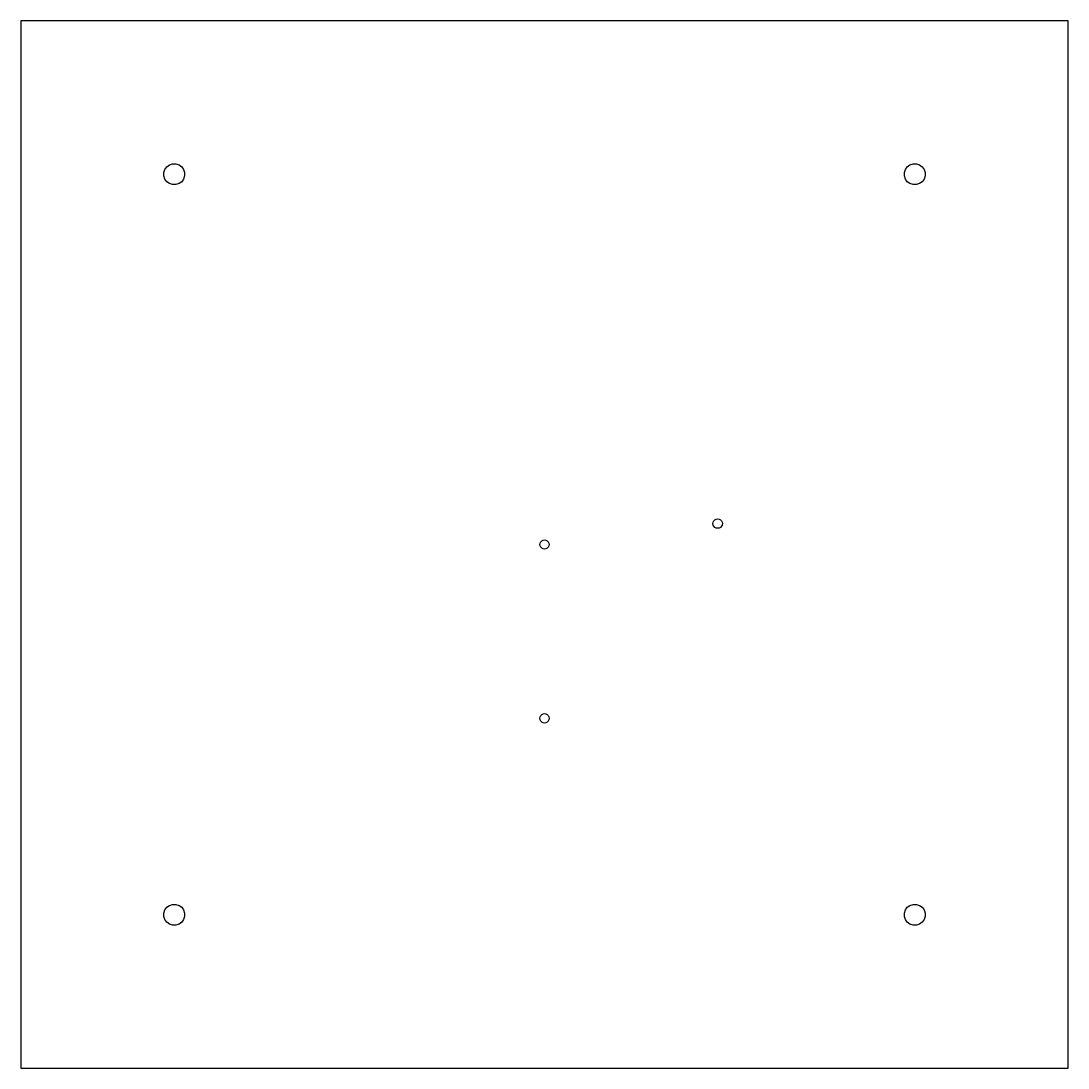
# Model space of a CAD drawing. Header units: metres. Extents: x -209 to 51, y -75 to 75.
# Drawn here: x -208.6 to -58.6, y -75 to 75 of the extents above; entities that cross this region are included whole.
import ezdxf

# ---------------------------------------------------------------- set-up
doc = ezdxf.new("R2010")
doc.units = ezdxf.units.M

msp = doc.modelspace()

# ---------------------------------------------------------------- linework, layer by layer
for p, q in [((-58.6, 75), (-208.6, 75)), ((-208.6, 75), (-208.6, -75)), ((-58.6, -75), (-58.6, 75)), ((-187.969, 53.714), (-187.694, 54.0937)), ((-187.694, 54.0937), (-187.314, 54.3695)), ((-187.314, 54.3695), (-186.868, 54.5145)), ((-186.868, 54.5145), (-186.398, 54.5145)), ((-186.398, 54.5145), (-185.952, 54.3695)), ((-185.952, 54.3695), (-185.572, 54.0937)), ((-185.572, 54.0937), (-185.296, 53.714)), ((-81.9035, 53.714), (-81.6277, 54.0937)), ((-81.6277, 54.0937), (-81.248, 54.3695)), ((-81.248, 54.3695), (-80.8016, 54.5145)), ((-80.8016, 54.5145), (-80.3323, 54.5145)), ((-80.3323, 54.5145), (-79.886, 54.3695)), ((-79.886, 54.3695), (-79.5063, 54.0937)), ((-79.5063, 54.0937), (-79.2305, 53.714)), ((-188.115, 53.2677), (-187.969, 53.714)), ((-188.115, 52.7984), (-188.115, 53.2677)), ((-187.969, 52.352), (-188.115, 52.7984)), ((-185.296, 53.714), (-185.151, 53.2677)), ((-185.151, 52.7984), (-185.296, 52.352)), ((-185.151, 53.2677), (-185.151, 52.7984)), ((-82.0485, 53.2677), (-81.9035, 53.714)), ((-82.0485, 52.7984), (-82.0485, 53.2677)), ((-81.9035, 52.352), (-82.0485, 52.7984)), ((-79.2305, 53.714), (-79.0855, 53.2677)), ((-79.0855, 52.7984), (-79.2305, 52.352)), ((-79.0855, 53.2677), (-79.0855, 52.7984)), ((-187.694, 51.9723), (-187.969, 52.352)), ((-187.314, 51.6965), (-187.694, 51.9723)), ((-186.868, 51.5515), (-187.314, 51.6965)), ((-186.398, 51.5515), (-186.868, 51.5515)), ((-185.952, 51.6965), (-186.398, 51.5515)), ((-185.572, 51.9723), (-185.952, 51.6965)), ((-185.296, 52.352), (-185.572, 51.9723)), ((-81.6277, 51.9723), (-81.9035, 52.352)), ((-81.248, 51.6965), (-81.6277, 51.9723)), ((-80.8016, 51.5515), (-81.248, 51.6965)), ((-80.3323, 51.5515), (-80.8016, 51.5515)), ((-79.886, 51.6965), (-80.3323, 51.5515)), ((-79.5063, 51.9723), (-79.886, 51.6965)), ((-79.2305, 52.352), (-79.5063, 51.9723)), ((-109.475, 3), (-109.442, 3.20857)), ((-109.442, 2.79141), (-109.475, 3)), ((-109.442, 3.20857), (-109.346, 3.39674)), ((-109.346, 3.39674), (-109.197, 3.54608)), ((-109.197, 3.54608), (-109.009, 3.64195)), ((-109.009, 3.64195), (-108.8, 3.67499)), ((-108.8, 3.67499), (-108.591, 3.64195)), ((-108.591, 3.64195), (-108.403, 3.54608)), ((-108.403, 3.54608), (-108.254, 3.39674)), ((-108.254, 3.39674), (-108.158, 3.20857)), ((-108.158, 3.20857), (-108.125, 3)), ((-108.125, 3), (-108.158, 2.79141)), ((-109.346, 2.60324), (-109.442, 2.79141)), ((-109.197, 2.4539), (-109.346, 2.60324)), ((-109.009, 2.35803), (-109.197, 2.4539)), ((-108.8, 2.325), (-109.009, 2.35803)), ((-108.591, 2.35803), (-108.8, 2.325)), ((-108.403, 2.4539), (-108.591, 2.35803)), ((-108.254, 2.60324), (-108.403, 2.4539)), ((-108.158, 2.79141), (-108.254, 2.60324)), ((-134.275, 0), (-134.242, 0.208572)), ((-134.242, -0.208572), (-134.275, 0)), ((-134.242, 0.208572), (-134.146, 0.396744)), ((-134.146, 0.396744), (-133.997, 0.546082)), ((-133.997, 0.546082), (-133.809, 0.641953)), ((-133.809, 0.641953), (-133.6, 0.674988)), ((-133.6, 0.674988), (-133.391, 0.641953)), ((-133.391, 0.641953), (-133.203, 0.546082)), ((-133.203, 0.546082), (-133.054, 0.396744)), ((-133.054, 0.396744), (-132.958, 0.208572)), ((-132.958, 0.208572), (-132.925, 0)), ((-132.925, 0), (-132.958, -0.208572)), ((-134.146, -0.396744), (-134.242, -0.208572)), ((-133.997, -0.546082), (-134.146, -0.396744)), ((-133.809, -0.641953), (-133.997, -0.546082)), ((-133.6, -0.674988), (-133.809, -0.641953)), ((-133.391, -0.641953), (-133.6, -0.674988)), ((-133.203, -0.546082), (-133.391, -0.641953)), ((-133.054, -0.396744), (-133.203, -0.546082)), ((-132.958, -0.208572), (-133.054, -0.396744)), ((-134.275, -24.9), (-134.242, -24.6914)), ((-134.242, -25.1086), (-134.275, -24.9)), ((-134.242, -24.6914), (-134.146, -24.5032)), ((-134.146, -25.2968), (-134.242, -25.1086)), ((-134.146, -24.5032), (-133.997, -24.3539)), ((-133.997, -25.4461), (-134.146, -25.2968)), ((-133.997, -24.3539), (-133.809, -24.258)), ((-133.809, -25.542), (-133.997, -25.4461)), ((-133.809, -24.258), (-133.6, -24.225)), ((-133.6, -24.225), (-133.391, -24.258)), ((-133.391, -24.258), (-133.203, -24.3539)), ((-133.203, -25.4461), (-133.391, -25.542)), ((-133.203, -24.3539), (-133.054, -24.5032)), ((-133.054, -25.2968), (-133.203, -25.4461)), ((-133.054, -24.5032), (-132.958, -24.6914)), ((-132.958, -25.1086), (-133.054, -25.2968)), ((-132.958, -24.6914), (-132.925, -24.9)), ((-132.925, -24.9), (-132.958, -25.1086)), ((-133.6, -25.575), (-133.809, -25.542)), ((-133.391, -25.542), (-133.6, -25.575)), ((-188.115, -52.7984), (-187.969, -52.352)), ((-187.969, -52.352), (-187.694, -51.9723)), ((-187.694, -51.9723), (-187.314, -51.6965)), ((-187.314, -51.6965), (-186.868, -51.5515)), ((-186.868, -51.5515), (-186.398, -51.5515)), ((-186.398, -51.5515), (-185.952, -51.6965)), ((-185.952, -51.6965), (-185.572, -51.9723)), ((-185.572, -51.9723), (-185.296, -52.352)), ((-185.296, -52.352), (-185.151, -52.7984)), ((-82.0485, -52.7984), (-81.9035, -52.352)), ((-81.9035, -52.352), (-81.6277, -51.9723)), ((-81.6277, -51.9723), (-81.248, -51.6965)), ((-81.248, -51.6965), (-80.8016, -51.5515)), ((-80.8016, -51.5515), (-80.3323, -51.5515)), ((-80.3323, -51.5515), (-79.886, -51.6965)), ((-79.886, -51.6965), (-79.5063, -51.9723)), ((-79.5063, -51.9723), (-79.2305, -52.352)), ((-79.2305, -52.352), (-79.0855, -52.7984)), ((-188.115, -53.2677), (-188.115, -52.7984)), ((-187.969, -53.714), (-188.115, -53.2677)), ((-187.694, -54.0937), (-187.969, -53.714)), ((-185.296, -53.714), (-185.572, -54.0937)), ((-185.151, -53.2677), (-185.296, -53.714)), ((-185.151, -52.7984), (-185.151, -53.2677)), ((-82.0485, -53.2677), (-82.0485, -52.7984)), ((-81.9035, -53.714), (-82.0485, -53.2677)), ((-81.6277, -54.0937), (-81.9035, -53.714)), ((-79.2305, -53.714), (-79.5063, -54.0937)), ((-79.0855, -53.2677), (-79.2305, -53.714)), ((-79.0855, -52.7984), (-79.0855, -53.2677)), ((-187.314, -54.3695), (-187.694, -54.0937)), ((-186.868, -54.5145), (-187.314, -54.3695)), ((-186.398, -54.5145), (-186.868, -54.5145)), ((-185.952, -54.3695), (-186.398, -54.5145)), ((-185.572, -54.0937), (-185.952, -54.3695)), ((-81.248, -54.3695), (-81.6277, -54.0937)), ((-80.8016, -54.5145), (-81.248, -54.3695)), ((-80.3323, -54.5145), (-80.8016, -54.5145)), ((-79.886, -54.3695), (-80.3323, -54.5145)), ((-79.5063, -54.0937), (-79.886, -54.3695)), ((-208.6, -75), (-58.6, -75))]:
    msp.add_line(p, q)

doc.saveas('drawing.dxf')
